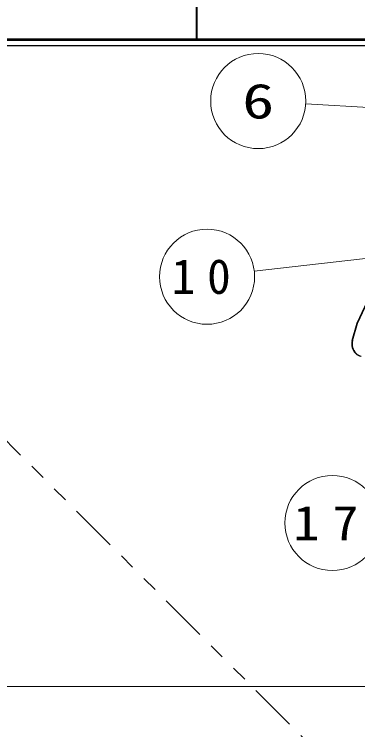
# Model space of a CAD drawing. Units: millimetres on the paper. Extents: x -385 to 0, y -594 to 267.
# Drawn here: x -281.92 to -260.24, y 82.58 to 127.7 of the extents above; entities that cross this region are included whole.
import ezdxf
from ezdxf.enums import TextEntityAlignment as Align

# ---------------------------------------------------------------- set-up
doc = ezdxf.new("R2010")
doc.units = ezdxf.units.MM
doc.linetypes.add('USER3', pattern=[8, 3, -1, 1, -1, 1, -1])
doc.layers.add('1_80', color=70, linetype='Continuous', lineweight=13)
doc.styles.add('ＭＳ ゴシック', font='')
doc.styles.get('ＭＳ ゴシック').set_extended_font_data('MS Gothic')

msp = doc.modelspace()

# ---------------------------------------------------------------- linework, layer by layer
at = {"layer": '1_80', "color": 7, "lineweight": 25}
for p, q in [((-270.423, 126.154), (-270.423, 137.419)), ((-270.377, 126.154), (-270.377, 137.419))]:
    msp.add_line(p, q, dxfattribs=at)
at = {"layer": '1_80', "color": 190, "lineweight": 25}
for p, q in [((-317.311, 126.062), (-248.643, 126.062)), ((-317.311, 125.722), (-248.643, 125.722))]:
    msp.add_line(p, q, dxfattribs=at)
at = {"layer": '1_80', "color": 94, "lineweight": 25}
msp.add_line((-316.811, 126.154), (-248.643, 126.154), dxfattribs=at)
at = {"layer": '1_80', "color": 7}
for p, q in [((-244.981, 120.998), (-263.528, 122.055)), ((-248.957, 113.527), (-266.769, 111.489)), ((-232.731, 85.299), (-353.902, 85.299))]:
    msp.add_line(p, q, dxfattribs=at)
at = {"layer": '1_80', "color": 7, "linetype": 'USER3'}
msp.add_line((-241.919, 60.299), (-284.841, 103.222), dxfattribs=at)
at = {"layer": '1_80', "lineweight": 25}
for points in [[(-260.601, 107.126), (-260.275, 108.224), (-259.798, 109.244), (-259.181, 110.16), (-258.443, 110.946), (-257.602, 111.58), (-256.682, 112.047), (-255.709, 112.332), (-254.708, 112.427)], [(-260.581, 107.126), (-260.255, 108.224), (-259.778, 109.244), (-259.161, 110.16), (-258.423, 110.946), (-257.582, 111.58), (-256.662, 112.047), (-255.689, 112.332), (-254.688, 112.427)], [(-260.601, 107.126), (-260.618, 107.017), (-260.622, 106.906), (-260.613, 106.795), (-260.591, 106.687), (-260.556, 106.583), (-260.509, 106.486), (-260.452, 106.397), (-260.384, 106.318), (-260.308, 106.251), (-260.224, 106.196), (-260.135, 106.154), (-260.041, 106.127)], [(-260.581, 107.126), (-260.598, 107.017), (-260.602, 106.906), (-260.593, 106.795), (-260.571, 106.687), (-260.536, 106.583), (-260.489, 106.486), (-260.432, 106.397), (-260.364, 106.318), (-260.288, 106.251), (-260.204, 106.196), (-260.115, 106.154), (-260.021, 106.127)]]:
    msp.add_lwpolyline(points, dxfattribs=at)
at = {"layer": '1_80', "color": 7}
for centre in [(-266.523, 122.226), (-269.75, 111.148), (-261.84, 95.615)]:
    msp.add_circle(centre, 3, dxfattribs=at)

# ---------------------------------------------------------------- texts
at = {"layer": '1_80', "color": 7, "style": 'ＭＳ ゴシック', "width": 1.35}
msp.add_text('6', height=2.199, dxfattribs=at).set_placement((-266.523, 122.226), align=Align.MIDDLE_CENTER)
at = {"layer": '1_80', "color": 7, "char_height": 2.199, "attachment_point": 5, "style": 'ＭＳ ゴシック'}
for s, insert in [('\\T1.5;10', (-269.75, 111.148)), ('\\T1.5;\\W1.1;17', (-261.84, 95.615))]:
    msp.add_mtext(s, dxfattribs=dict(at, insert=insert))

doc.saveas('drawing.dxf')
